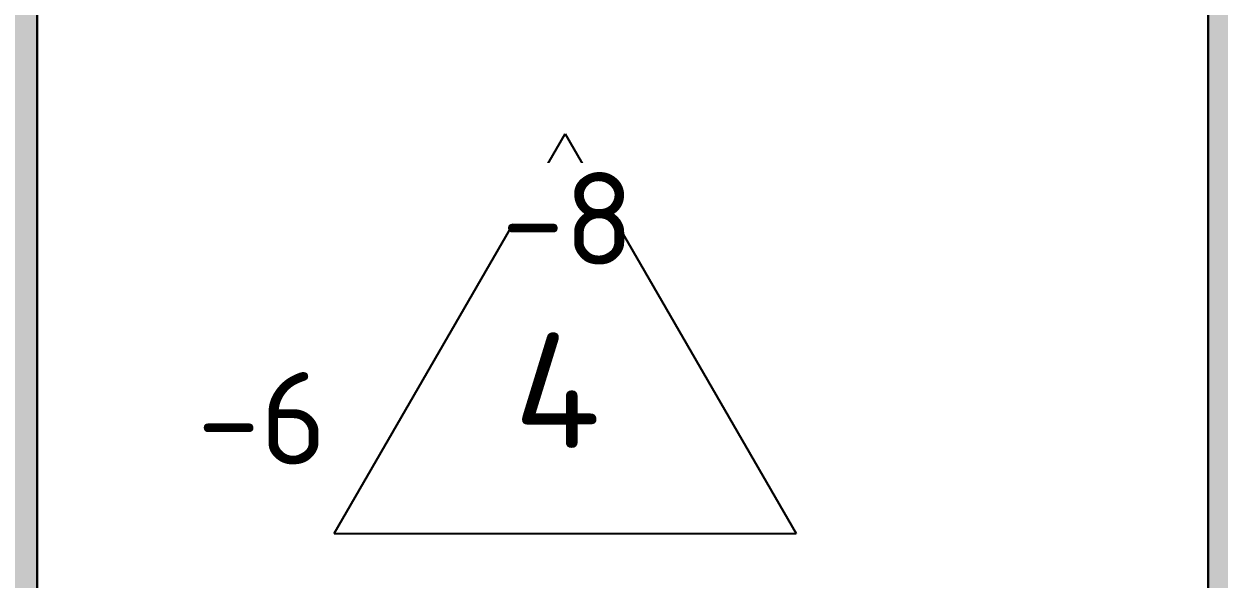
# Model space of a CAD drawing. Header units: metres. Extents: x -2111 to 158, y 19 to 1277.
# Drawn here: x 52.907 to 55.495, y 22.492 to 23.694 of the extents above; entities that cross this region are included whole.
import ezdxf
from ezdxf.enums import TextEntityAlignment as Align

# ---------------------------------------------------------------- set-up
doc = ezdxf.new("R2010")
doc.units = ezdxf.units.M
for name, color, linetype in [('01', 123, 'Continuous'), ('высотные отклонения', 7, 'Continuous'), ('Стены', 7, 'Continuous')]:
    doc.layers.add(name, color=color, linetype=linetype)
doc.layers.add('_5-1_Площадь помещений', color=2, linetype='Continuous', plot=False)
doc.layers.add('Стены штриховка', color=7, linetype='Continuous', lineweight=9)
doc.styles.add('Норм 2.5', font='isocpeur.ttf', dxfattribs={"height": 2.5})

# ---------------------------------------------------------------- blocks, each defined once
blk = doc.blocks.new('Номер_помещения')
blk.add_wipeout([(-5, 0), (0, 8.659999999999854), (5, 0)])
for p, q in [((-5, 0), (0, 8.659999999999854)), ((0, 8.659999999999854), (5, 0)), ((-5, 0), (5, 0))]:
    blk.add_line(p, q)
at = {"style": 'Норм 2.5'}
blk.add_attdef('НОМЕР', text='', height=2.5, dxfattribs=at).set_placement((-0.1712660301878657, 3.102129743254984), align=Align.MIDDLE_CENTER)

msp = doc.modelspace()

# ---------------------------------------------------------------- hatches: boundary and pattern name
at = {"layer": 'Стены штриховка'}
h = msp.add_hatch(dxfattribs=at)
h.set_pattern_fill('ASHLER', color=256, scale=0.2, angle=270, pattern_type=2)
h.set_pattern_definition([(315, (-64.61927968391865, 21.65925792223561), (0.07071067811865477, 0.07071067811865474), []), (315, (-64.54857968391843, 21.65925792223561), (0.07071067811865477, 0.07071067811865474), [0.05, -0.05])])
h.paths.add_polyline_path([(67.79063292777573, 24.33146920132685), (65.090632927775, 24.33146920132685), (65.090632927775, 24.03146920132667), (67.79063292777573, 24.0314692013269)])
h.paths.add_polyline_path([(61.77079376619986, 27.46146920132674), (61.62054385153533, 27.46146920132674), (61.62054385153533, 21.20646920132685), (61.77079376619986, 21.20646920132685)])
h.paths.add_polyline_path([(58.56054385153584, 27.46146920132674), (58.41029393687313, 27.46146920132674), (58.41029393687313, 21.20646920132685), (58.56054385153584, 21.20646920132685)])
h.paths.add_polyline_path([(55.62129393687246, 27.46146920132674), (55.47104402220975, 27.46146920132674), (55.47104402220975, 21.20646920132685), (55.62129393687246, 21.20646920132685)])
h.paths.add_polyline_path([(52.9360440222099, 27.45546920132688), (52.78579410754537, 27.45546920132688), (52.78579410754537, 21.20646920132685), (52.9360440222099, 21.20646920132685)])
h.paths.add_polyline_path([(49.75579410754654, 27.45546920132688), (49.60554419288201, 27.45546920132688), (49.60554419288201, 21.20646920132685), (49.75579410754654, 21.20646920132685)])
h.paths.add_polyline_path([(46.52588284243939, 27.46146920132674), (46.37563292777486, 27.46146920132674), (46.37563292777486, 21.2189692013269), (46.52588284243939, 21.2189692013269)])
h.paths.add_polyline_path([(58.47445957459058, 26.70421364192657), (58.4393948595789, 26.70421364192657), (58.4393948595789, 26.99857387814723), (58.47445957459058, 26.99857387814723)], flags=16)

# ---------------------------------------------------------------- linework, layer by layer
at = {"layer": '_5-1_Площадь помещений'}
msp.add_lwpolyline([(52.9360440222099, 27.46146920132674), (55.47104402220975, 27.46146920132674), (55.47104402220975, 21.48293427547264), (52.9360440222099, 21.48293427547264)], close=True, dxfattribs=at)
at = {"layer": 'Стены'}
for points in [[(52.78579410754537, 27.45546920132688), (52.9360440222099, 27.45546920132688), (52.9360440222099, 21.20646920132685), (52.78579410754537, 21.20646920132685)], [(55.47104402220975, 27.46146920132674), (55.62129393687246, 27.46146920132674), (55.62129393687246, 21.20646920132685), (55.47104402220975, 21.20646920132685)]]:
    msp.add_lwpolyline(points, close=True, dxfattribs=at)

# ---------------------------------------------------------------- next in the draw order: block references
at = {"layer": '01', "xscale": 0.1, "yscale": 0.1, "zscale": 0.1}
msp.add_blockref('Номер_помещения', (54.07894170273175, 22.58997861758553), dxfattribs=at).add_auto_attribs({'НОМЕР': '4'})

# ---------------------------------------------------------------- next in the draw order: texts
at = {"layer": 'высотные отклонения', "insert": (53.42287524095416, 22.83992998379707, 24.5443), "char_height": 0.2, "width": 0.2, "attachment_point": 5, "style": 'Норм 2.5', "bg_fill": 3, "box_fill_scale": 1.1, "bg_fill_color": 256, "bg_fill_true_color": 13158600, "bg_fill_transparency": 0}
msp.add_mtext('-6', dxfattribs=at)

# ---------------------------------------------------------------- next in the draw order: texts
at = {"layer": 'высотные отклонения', "insert": (54.08462428734092, 23.27231371337786, 24.5419), "char_height": 0.2, "width": 0.2, "attachment_point": 5, "style": 'Норм 2.5', "bg_fill": 3, "box_fill_scale": 1.1, "bg_fill_color": 256, "bg_fill_true_color": 13158600, "bg_fill_transparency": 0}
msp.add_mtext('-8', dxfattribs=at)

doc.saveas('drawing.dxf')
